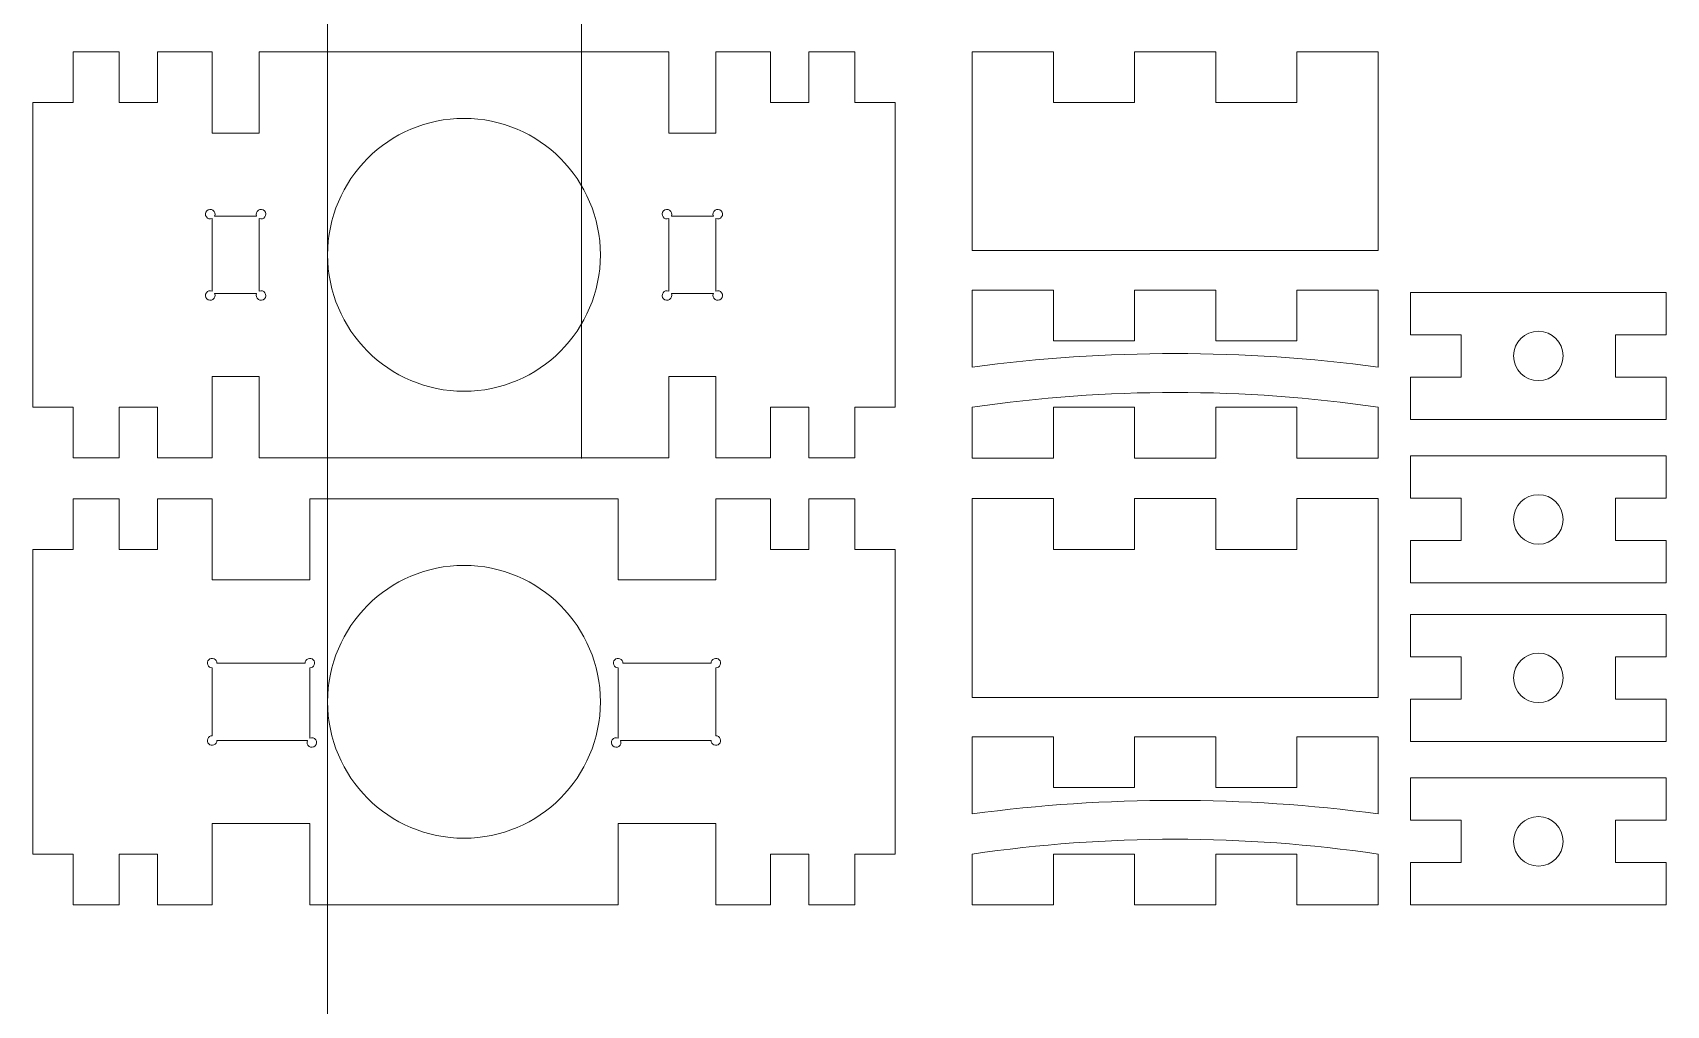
# Model space of a CAD drawing. Header units: millimetres. Extents: x -225 to -1, y -480 to 312.
# Drawn here: x -130.1 to -1.3, y -147.2 to -70.6 of the extents above; entities that cross this region are included whole.
import ezdxf

# ---------------------------------------------------------------- set-up
doc = ezdxf.new("R2010")
doc.units = ezdxf.units.MM
doc.header["$MEASUREMENT"] = 0
doc.layers.add('Ebene 1', color=7, linetype='Continuous')

msp = doc.modelspace()

# ---------------------------------------------------------------- linework, layer by layer
at = {"color": 1, "lineweight": 9}
for points in [[(-95.5388, 133.9706), (-95.5388, 139.9077), (-100.3517, 144.7206), (-106.2888, 144.7206), (-106.2888, 144.7206), (-112.2258, 144.7206), (-117.0388, 139.9077), (-117.0388, 133.9706), (-117.0388, 133.9706), (-117.0388, 128.0336), (-112.2259, 123.2206), (-106.2888, 123.2206), (-106.2888, 123.2206), (-100.3518, 123.2206), (-95.5388, 128.0335), (-95.5388, 133.9705), (-95.5388, 312.0805), (-95.5388, -222.2554), (-95.5388, 133.9706)], [(-95.5388, 57.8662), (-95.5388, 63.8033), (-100.3517, 68.6162), (-106.2888, 68.6162), (-106.2888, 68.6162), (-112.2258, 68.6162), (-117.0388, 63.8033), (-117.0388, 57.8662), (-117.0388, 57.8662), (-117.0388, 51.9292), (-112.2259, 47.1162), (-106.2888, 47.1162), (-106.2888, 47.1162), (-100.3518, 47.1162), (-95.5388, 51.9291), (-95.5388, 57.8661), (-95.5388, 235.9761), (-95.5388, -298.3598), (-95.5388, 57.8662)]]:
    msp.add_open_spline(points, degree=3, knots=[0, 0, 0, 0, 0.2, 0.2, 0.2, 0.2, 0.4, 0.4, 0.4, 0.4, 0.6, 0.6, 0.6, 0.6, 1, 1, 1, 1.0001, 1.0001, 1.0001, 1.0001], dxfattribs=at)
at = {"layer": 'Ebene 1', "color": 1, "lineweight": 9}
for points, knots in [([(-95.366, 98.3124), (-95.366, 104.2495), (-100.1789, 109.0624), (-106.116, 109.0624), (-106.116, 109.0624), (-112.053, 109.0624), (-116.866, 104.2495), (-116.866, 98.3124), (-116.866, 98.3124), (-116.866, 92.3754), (-112.0531, 87.5624), (-106.116, 87.5624), (-106.116, 87.5624), (-100.179, 87.5624), (-95.366, 92.3753), (-95.366, 98.3123), (-95.366, 276.4223), (-95.366, -257.9136), (-95.366, 98.3124)], [0, 0, 0, 0, 0.2, 0.2, 0.2, 0.2, 0.4, 0.4, 0.4, 0.4, 0.6, 0.6, 0.6, 0.6, 1, 1, 1, 1.0001, 1.0001, 1.0001, 1.0001]), ([(-86.8663, 21.2825), (-86.8663, 27.2196), (-91.6792, 32.0325), (-97.6163, 32.0325), (-97.6163, 32.0325), (-103.5533, 32.0325), (-108.3663, 27.2196), (-108.3663, 21.2825), (-108.3663, 21.2825), (-108.3663, 15.3455), (-103.5534, 10.5325), (-97.6163, 10.5325), (-97.6163, 10.5325), (-91.6793, 10.5325), (-86.8663, 15.3454), (-86.8663, 21.2824), (-86.8663, 199.3924), (-86.8663, -334.9435), (-86.8663, 21.2825)], [0, 0, 0, 0, 0.2, 0.2, 0.2, 0.2, 0.4, 0.4, 0.4, 0.4, 0.6, 0.6, 0.6, 0.6, 1, 1, 1, 1.0001, 1.0001, 1.0001, 1.0001]), ([(-106.8661, -14.4954), (-106.8661, -8.5583), (-102.0532, -3.7454), (-96.1161, -3.7454), (-96.1161, -3.7454), (-90.1791, -3.7454), (-85.3661, -8.5583), (-85.3661, -14.4954), (-85.3661, -14.4954), (-85.3661, -20.4324), (-90.179, -25.2454), (-96.1161, -25.2454), (-96.1161, -25.2454), (-102.0531, -25.2454), (-106.8661, -20.4325), (-106.8661, -14.4955), (-106.8661, 163.6145), (-106.8661, -370.7214), (-106.8661, -14.4954)], [0, 0, 0, 0, 0.2, 0.2, 0.2, 0.2, 0.4, 0.4, 0.4, 0.4, 0.6, 0.6, 0.6, 0.6, 1, 1, 1, 1.0001, 1.0001, 1.0001, 1.0001]), ([(-106.8661, -49.718), (-106.8661, -43.7809), (-102.0532, -38.968), (-96.1161, -38.968), (-96.1161, -38.968), (-90.1791, -38.968), (-85.3661, -43.7809), (-85.3661, -49.718), (-85.3661, -49.718), (-85.3661, -55.655), (-90.179, -60.468), (-96.1161, -60.468), (-96.1161, -60.468), (-102.0531, -60.468), (-106.8661, -55.6551), (-106.8661, -49.7181), (-106.8661, 128.3919), (-106.8661, -405.944), (-106.8661, -49.718)], [0, 0, 0, 0, 0.2, 0.2, 0.2, 0.2, 0.4, 0.4, 0.4, 0.4, 0.6, 0.6, 0.6, 0.6, 1, 1, 1, 1.0001, 1.0001, 1.0001, 1.0001]), ([(-106.8661, -88.0853), (-106.8661, -82.1482), (-102.0532, -77.3353), (-96.1161, -77.3353), (-96.1161, -77.3353), (-90.1791, -77.3353), (-85.3661, -82.1482), (-85.3661, -88.0853), (-85.3661, -88.0853), (-85.3661, -94.0223), (-90.179, -98.8353), (-96.1161, -98.8353), (-96.1161, -98.8353), (-102.0531, -98.8353), (-106.8661, -94.0224), (-106.8661, -88.0854), (-106.8661, 90.0246), (-106.8661, -444.3113), (-106.8661, -88.0853)], [0, 0, 0, 0, 0.2, 0.2, 0.2, 0.2, 0.4, 0.4, 0.4, 0.4, 0.6, 0.6, 0.6, 0.6, 1, 1, 1, 1.0001, 1.0001, 1.0001, 1.0001]), ([(-106.8661, -123.3079), (-106.8661, -117.3708), (-102.0532, -112.5579), (-96.1161, -112.5579), (-96.1161, -112.5579), (-90.1791, -112.5579), (-85.3661, -117.3708), (-85.3661, -123.3079), (-85.3661, -123.3079), (-85.3661, -129.2449), (-90.179, -134.0579), (-96.1161, -134.0579), (-96.1161, -134.0579), (-102.0531, -134.0579), (-106.8661, -129.245), (-106.8661, -123.308), (-106.8661, 54.802), (-106.8661, -479.5339), (-106.8661, -123.3079)], [0, 0, 0, 0, 0.2, 0.2, 0.2, 0.2, 0.4, 0.4, 0.4, 0.4, 0.6, 0.6, 0.6, 0.6, 1, 1, 1, 1.0001, 1.0001, 1.0001, 1.0001]), ([(-71.9661, -104.0853), (-71.9661, -104.0853), (-71.9661, -100.0853), (-71.9661, -100.0853), (-71.9661, -100.0853), (-71.9661, -100.0853), (-68.9328, -100.0853), (-68.9328, -100.0853), (-68.9328, -100.0853), (-68.9328, -100.0853), (-68.9328, -104.0853), (-68.9328, -104.0853), (-68.9328, -104.0853), (-68.9328, -104.0853), (-65.2994, -104.0853), (-65.2994, -104.0853), (-65.2994, -104.0853), (-65.2994, -104.0853), (-65.2994, -100.0853), (-65.2994, -100.0853), (-65.2994, -100.0853), (-65.2994, -100.0853), (-62.1161, -100.0853), (-62.1161, -100.0853), (-62.1161, -100.0853), (-62.1161, -100.0853), (-62.1161, -76.0853), (-62.1161, -76.0853), (-62.1161, -76.0853), (-62.1161, -76.0853), (-65.2994, -76.0853), (-65.2994, -76.0853), (-65.2994, -76.0853), (-65.2994, -76.0853), (-65.2994, -72.0853), (-65.2994, -72.0853), (-65.2994, -72.0853), (-65.2994, -72.0853), (-68.9328, -72.0853), (-68.9328, -72.0853), (-68.9328, -72.0853), (-68.9328, -72.0853), (-68.9328, -76.0853), (-68.9328, -76.0853), (-68.9328, -76.0853), (-68.9328, -76.0853), (-71.9661, -76.0853), (-71.9661, -76.0853), (-71.9661, -76.0853), (-71.9661, -76.0853), (-71.9661, -72.0853), (-71.9661, -72.0853), (-71.9661, -72.0853), (-71.9661, -72.0853), (-76.2661, -72.0853), (-76.2661, -72.0853), (-76.2661, -72.0853), (-76.2661, -72.0853), (-76.2661, -78.4853), (-76.2661, -78.4853), (-76.2661, -78.4853), (-76.2661, -78.4853), (-79.9661, -78.4853), (-79.9661, -78.4853), (-79.9661, -78.4853), (-79.9661, -78.4853), (-79.9661, -72.0853), (-79.9661, -72.0853), (-79.9661, -72.0853), (-79.9661, -72.0853), (-112.2661, -72.0853), (-112.2661, -72.0853), (-112.2661, -72.0853), (-112.2661, -72.0853), (-112.2661, -78.4853), (-112.2661, -78.4853), (-112.2661, -78.4853), (-112.2661, -78.4853), (-115.9661, -78.4853), (-115.9661, -78.4853), (-115.9661, -78.4853), (-115.9661, -78.4853), (-115.9661, -72.0853), (-115.9661, -72.0853), (-115.9661, -72.0853), (-115.9661, -72.0853), (-120.2661, -72.0853), (-120.2661, -72.0853), (-120.2661, -72.0853), (-120.2661, -72.0853), (-120.2661, -76.0853), (-120.2661, -76.0853), (-120.2661, -76.0853), (-120.2661, -76.0853), (-123.2994, -76.0853), (-123.2994, -76.0853), (-123.2994, -76.0853), (-123.2994, -76.0853), (-123.2994, -72.0853), (-123.2994, -72.0853), (-123.2994, -72.0853), (-123.2994, -72.0853), (-126.9328, -72.0853), (-126.9328, -72.0853), (-126.9328, -72.0853), (-126.9328, -72.0853), (-126.9328, -76.0853), (-126.9328, -76.0853), (-126.9328, -76.0853), (-126.9328, -76.0853), (-130.1161, -76.0853), (-130.1161, -76.0853), (-130.1161, -76.0853), (-130.1161, -76.0853), (-130.1161, -100.0853), (-130.1161, -100.0853), (-130.1161, -100.0853), (-130.1161, -100.0853), (-126.9328, -100.0853), (-126.9328, -100.0853), (-126.9328, -100.0853), (-126.9328, -100.0853), (-126.9328, -104.0853), (-126.9328, -104.0853), (-126.9328, -104.0853), (-126.9328, -104.0853), (-123.2994, -104.0853), (-123.2994, -104.0853), (-123.2994, -104.0853), (-123.2994, -104.0853), (-123.2994, -100.0853), (-123.2994, -100.0853), (-123.2994, -100.0853), (-123.2994, -100.0853), (-120.2661, -100.0853), (-120.2661, -100.0853), (-120.2661, -100.0853), (-120.2661, -100.0853), (-120.2661, -104.0853), (-120.2661, -104.0853), (-120.2661, -104.0853), (-120.2661, -104.0853), (-115.9661, -104.0853), (-115.9661, -104.0853), (-115.9661, -104.0853), (-115.9661, -104.0853), (-115.9661, -97.6853), (-115.9661, -97.6853), (-115.9661, -97.6853), (-115.9661, -97.6853), (-112.2661, -97.6853), (-112.2661, -97.6853), (-112.2661, -97.6853), (-112.2661, -97.6853), (-112.2661, -104.0853), (-112.2661, -104.0853), (-112.2661, -104.0853), (-112.2661, -104.0853), (-79.9661, -104.0853), (-79.9661, -104.0853), (-79.9661, -104.0853), (-79.9661, -104.0853), (-79.9661, -97.6853), (-79.9661, -97.6853), (-79.9661, -97.6853), (-79.9661, -97.6853), (-76.2661, -97.6853), (-76.2661, -97.6853), (-76.2661, -97.6853), (-76.2661, -97.6853), (-76.2661, -104.0853), (-76.2661, -104.0853), (-76.2661, -104.0853), (-76.2661, -104.0853), (-71.9661, -104.0853), (-71.9661, -104.0853)], [0, 0, 0, 0, 0.02222222, 0.02222222, 0.02222222, 0.02222222, 0.04444444, 0.04444444, 0.04444444, 0.04444444, 0.06666667, 0.06666667, 0.06666667, 0.06666667, 0.08888889, 0.08888889, 0.08888889, 0.08888889, 0.11111111, 0.11111111, 0.11111111, 0.11111111, 0.13333333, 0.13333333, 0.13333333, 0.13333333, 0.15555556, 0.15555556, 0.15555556, 0.15555556, 0.17777778, 0.17777778, 0.17777778, 0.17777778, 0.2, 0.2, 0.2, 0.2, 0.22222222, 0.22222222, 0.22222222, 0.22222222, 0.24444444, 0.24444444, 0.24444444, 0.24444444, 0.26666667, 0.26666667, 0.26666667, 0.26666667, 0.28888889, 0.28888889, 0.28888889, 0.28888889, 0.31111111, 0.31111111, 0.31111111, 0.31111111, 0.33333333, 0.33333333, 0.33333333, 0.33333333, 0.35555556, 0.35555556, 0.35555556, 0.35555556, 0.37777778, 0.37777778, 0.37777778, 0.37777778, 0.4, 0.4, 0.4, 0.4, 0.42222222, 0.42222222, 0.42222222, 0.42222222, 0.44444444, 0.44444444, 0.44444444, 0.44444444, 0.46666667, 0.46666667, 0.46666667, 0.46666667, 0.48888889, 0.48888889, 0.48888889, 0.48888889, 0.51111111, 0.51111111, 0.51111111, 0.51111111, 0.53333333, 0.53333333, 0.53333333, 0.53333333, 0.55555556, 0.55555556, 0.55555556, 0.55555556, 0.57777778, 0.57777778, 0.57777778, 0.57777778, 0.6, 0.6, 0.6, 0.6, 0.62222222, 0.62222222, 0.62222222, 0.62222222, 0.64444444, 0.64444444, 0.64444444, 0.64444444, 0.66666667, 0.66666667, 0.66666667, 0.66666667, 0.68888889, 0.68888889, 0.68888889, 0.68888889, 0.71111111, 0.71111111, 0.71111111, 0.71111111, 0.73333333, 0.73333333, 0.73333333, 0.73333333, 0.75555556, 0.75555556, 0.75555556, 0.75555556, 0.77777778, 0.77777778, 0.77777778, 0.77777778, 0.8, 0.8, 0.8, 0.8, 0.82222222, 0.82222222, 0.82222222, 0.82222222, 0.84444444, 0.84444444, 0.84444444, 0.84444444, 0.86666667, 0.86666667, 0.86666667, 0.86666667, 0.88888889, 0.88888889, 0.88888889, 0.88888889, 0.91111111, 0.91111111, 0.91111111, 0.91111111, 0.93333333, 0.93333333, 0.93333333, 0.93333333, 0.95555556, 0.95555556, 0.95555556, 0.95555556, 1, 1, 1, 1]), ([(-56.0569, -72.0853), (-56.0569, -72.0853), (-56.0569, -87.7551), (-56.0569, -87.7551), (-56.0569, -87.7551), (-56.0569, -87.7551), (-24.0569, -87.7551), (-24.0569, -87.7551), (-24.0569, -87.7551), (-24.0569, -87.7551), (-24.0569, -72.0853), (-24.0569, -72.0853), (-24.0569, -72.0853), (-24.0569, -72.0853), (-30.4569, -72.0853), (-30.4569, -72.0853), (-30.4569, -72.0853), (-30.4569, -72.0853), (-30.4569, -76.0853), (-30.4569, -76.0853), (-30.4569, -76.0853), (-30.4569, -76.0853), (-36.8569, -76.0853), (-36.8569, -76.0853), (-36.8569, -76.0853), (-36.8569, -76.0853), (-36.8569, -72.0853), (-36.8569, -72.0853), (-36.8569, -72.0853), (-36.8569, -72.0853), (-43.2569, -72.0853), (-43.2569, -72.0853), (-43.2569, -72.0853), (-43.2569, -72.0853), (-43.2569, -76.0853), (-43.2569, -76.0853), (-43.2569, -76.0853), (-43.2569, -76.0853), (-49.6569, -76.0853), (-49.6569, -76.0853), (-49.6569, -76.0853), (-49.6569, -76.0853), (-49.6569, -72.0853), (-49.6569, -72.0853), (-49.6569, -72.0853), (-49.6569, -72.0853), (-56.0569, -72.0853), (-56.0569, -72.0853)], [0, 0, 0, 0, 0.07692308, 0.07692308, 0.07692308, 0.07692308, 0.15384615, 0.15384615, 0.15384615, 0.15384615, 0.23076923, 0.23076923, 0.23076923, 0.23076923, 0.30769231, 0.30769231, 0.30769231, 0.30769231, 0.38461538, 0.38461538, 0.38461538, 0.38461538, 0.46153846, 0.46153846, 0.46153846, 0.46153846, 0.53846154, 0.53846154, 0.53846154, 0.53846154, 0.61538462, 0.61538462, 0.61538462, 0.61538462, 0.69230769, 0.69230769, 0.69230769, 0.69230769, 0.76923077, 0.76923077, 0.76923077, 0.76923077, 0.84615385, 0.84615385, 0.84615385, 0.84615385, 1, 1, 1, 1]), ([(-112.2661, -85.229), (-112.1009, -85.3011), (-111.9077, -85.2455), (-111.8061, -85.0966), (-111.8061, -85.0966), (-111.7046, -84.9476), (-111.7233, -84.7475), (-111.8508, -84.62), (-111.8508, -84.62), (-111.9782, -84.4925), (-112.1784, -84.4738), (-112.3273, -84.5753), (-112.3273, -84.5753), (-112.4763, -84.6769), (-112.5319, -84.8701), (-112.4598, -85.0353), (-112.4598, -85.0353), (-112.4598, -85.0353), (-115.7724, -85.0353), (-115.7724, -85.0353), (-115.7724, -85.0353), (-115.7003, -84.8701), (-115.7559, -84.6769), (-115.9048, -84.5753), (-115.9048, -84.5753), (-116.0538, -84.4738), (-116.2539, -84.4925), (-116.3814, -84.62), (-116.3814, -84.62), (-116.5089, -84.7474), (-116.5276, -84.9476), (-116.4261, -85.0965), (-116.4261, -85.0965), (-116.3245, -85.2455), (-116.1313, -85.3011), (-115.9661, -85.229), (-115.9661, -85.229), (-115.9661, -85.229), (-115.9661, -90.9416), (-115.9661, -90.9416), (-115.9661, -90.9416), (-116.1313, -90.8695), (-116.3245, -90.9251), (-116.4261, -91.074), (-116.4261, -91.074), (-116.5276, -91.223), (-116.5089, -91.4231), (-116.3814, -91.5506), (-116.3814, -91.5506), (-116.254, -91.6781), (-116.0538, -91.6968), (-115.9049, -91.5953), (-115.9049, -91.5953), (-115.7559, -91.4937), (-115.7003, -91.3005), (-115.7724, -91.1353), (-115.7724, -91.1353), (-115.7724, -91.1353), (-112.4598, -91.1353), (-112.4598, -91.1353), (-112.4598, -91.1353), (-112.5319, -91.3005), (-112.4763, -91.4937), (-112.3274, -91.5953), (-112.3274, -91.5953), (-112.1784, -91.6968), (-111.9783, -91.6781), (-111.8508, -91.5506), (-111.8508, -91.5506), (-111.7233, -91.4232), (-111.7046, -91.223), (-111.8061, -91.0741), (-111.8061, -91.0741), (-111.9077, -90.9251), (-112.1009, -90.8695), (-112.2661, -90.9416), (-112.2661, -90.9416), (-112.2661, -90.9416), (-112.2661, -85.229), (-112.2661, -85.229)], [0, 0, 0, 0, 0.04761905, 0.04761905, 0.04761905, 0.04761905, 0.0952381, 0.0952381, 0.0952381, 0.0952381, 0.14285714, 0.14285714, 0.14285714, 0.14285714, 0.19047619, 0.19047619, 0.19047619, 0.19047619, 0.23809524, 0.23809524, 0.23809524, 0.23809524, 0.28571429, 0.28571429, 0.28571429, 0.28571429, 0.33333333, 0.33333333, 0.33333333, 0.33333333, 0.38095238, 0.38095238, 0.38095238, 0.38095238, 0.42857143, 0.42857143, 0.42857143, 0.42857143, 0.47619048, 0.47619048, 0.47619048, 0.47619048, 0.52380952, 0.52380952, 0.52380952, 0.52380952, 0.57142857, 0.57142857, 0.57142857, 0.57142857, 0.61904762, 0.61904762, 0.61904762, 0.61904762, 0.66666667, 0.66666667, 0.66666667, 0.66666667, 0.71428571, 0.71428571, 0.71428571, 0.71428571, 0.76190476, 0.76190476, 0.76190476, 0.76190476, 0.80952381, 0.80952381, 0.80952381, 0.80952381, 0.85714286, 0.85714286, 0.85714286, 0.85714286, 0.9047619, 0.9047619, 0.9047619, 0.9047619, 1, 1, 1, 1]), ([(-79.9661, -90.9416), (-80.1313, -90.8695), (-80.3245, -90.9251), (-80.4261, -91.074), (-80.4261, -91.074), (-80.5276, -91.223), (-80.5089, -91.4231), (-80.3814, -91.5506), (-80.3814, -91.5506), (-80.254, -91.6781), (-80.0538, -91.6968), (-79.9049, -91.5953), (-79.9049, -91.5953), (-79.7559, -91.4937), (-79.7003, -91.3005), (-79.7724, -91.1353), (-79.7724, -91.1353), (-79.7724, -91.1353), (-76.4598, -91.1353), (-76.4598, -91.1353), (-76.4598, -91.1353), (-76.5319, -91.3005), (-76.4763, -91.4937), (-76.3274, -91.5953), (-76.3274, -91.5953), (-76.1784, -91.6968), (-75.9783, -91.6781), (-75.8508, -91.5506), (-75.8508, -91.5506), (-75.7233, -91.4232), (-75.7046, -91.223), (-75.8061, -91.0741), (-75.8061, -91.0741), (-75.9077, -90.9251), (-76.1009, -90.8695), (-76.2661, -90.9416), (-76.2661, -90.9416), (-76.2661, -90.9416), (-76.2661, -85.229), (-76.2661, -85.229), (-76.2661, -85.229), (-76.1009, -85.3011), (-75.9077, -85.2455), (-75.8061, -85.0966), (-75.8061, -85.0966), (-75.7046, -84.9476), (-75.7233, -84.7475), (-75.8508, -84.62), (-75.8508, -84.62), (-75.9782, -84.4925), (-76.1784, -84.4738), (-76.3273, -84.5753), (-76.3273, -84.5753), (-76.4763, -84.6769), (-76.5319, -84.8701), (-76.4598, -85.0353), (-76.4598, -85.0353), (-76.4598, -85.0353), (-79.7724, -85.0353), (-79.7724, -85.0353), (-79.7724, -85.0353), (-79.7003, -84.8701), (-79.7559, -84.6769), (-79.9048, -84.5753), (-79.9048, -84.5753), (-80.0538, -84.4738), (-80.2539, -84.4925), (-80.3814, -84.62), (-80.3814, -84.62), (-80.5089, -84.7474), (-80.5276, -84.9476), (-80.4261, -85.0965), (-80.4261, -85.0965), (-80.3245, -85.2455), (-80.1313, -85.3011), (-79.9661, -85.229), (-79.9661, -85.229), (-79.9661, -85.229), (-79.9661, -90.9416), (-79.9661, -90.9416)], [0, 0, 0, 0, 0.04761905, 0.04761905, 0.04761905, 0.04761905, 0.0952381, 0.0952381, 0.0952381, 0.0952381, 0.14285714, 0.14285714, 0.14285714, 0.14285714, 0.19047619, 0.19047619, 0.19047619, 0.19047619, 0.23809524, 0.23809524, 0.23809524, 0.23809524, 0.28571429, 0.28571429, 0.28571429, 0.28571429, 0.33333333, 0.33333333, 0.33333333, 0.33333333, 0.38095238, 0.38095238, 0.38095238, 0.38095238, 0.42857143, 0.42857143, 0.42857143, 0.42857143, 0.47619048, 0.47619048, 0.47619048, 0.47619048, 0.52380952, 0.52380952, 0.52380952, 0.52380952, 0.57142857, 0.57142857, 0.57142857, 0.57142857, 0.61904762, 0.61904762, 0.61904762, 0.61904762, 0.66666667, 0.66666667, 0.66666667, 0.66666667, 0.71428571, 0.71428571, 0.71428571, 0.71428571, 0.76190476, 0.76190476, 0.76190476, 0.76190476, 0.80952381, 0.80952381, 0.80952381, 0.80952381, 0.85714286, 0.85714286, 0.85714286, 0.85714286, 0.9047619, 0.9047619, 0.9047619, 0.9047619, 1, 1, 1, 1]), ([(-24.0569, -96.9352), (-24.0569, -96.9352), (-24.0569, -90.8638), (-24.0569, -90.8638), (-24.0569, -90.8638), (-24.0569, -90.8638), (-30.4569, -90.8638), (-30.4569, -90.8638), (-30.4569, -90.8638), (-30.4569, -90.8638), (-30.4569, -94.8638), (-30.4569, -94.8638), (-30.4569, -94.8638), (-30.4569, -94.8638), (-36.8569, -94.8638), (-36.8569, -94.8638), (-36.8569, -94.8638), (-36.8569, -94.8638), (-36.8569, -90.8638), (-36.8569, -90.8638), (-36.8569, -90.8638), (-36.8569, -90.8638), (-43.2569, -90.8638), (-43.2569, -90.8638), (-43.2569, -90.8638), (-43.2569, -90.8638), (-43.2569, -94.8638), (-43.2569, -94.8638), (-43.2569, -94.8638), (-43.2569, -94.8638), (-49.6569, -94.8638), (-49.6569, -94.8638), (-49.6569, -94.8638), (-49.6569, -94.8638), (-49.6569, -90.8638), (-49.6569, -90.8638), (-49.6569, -90.8638), (-49.6569, -90.8638), (-56.0569, -90.8638), (-56.0569, -90.8638), (-56.0569, -90.8638), (-56.0569, -90.8638), (-56.0569, -96.9352), (-56.0569, -96.9352), (-56.0569, -96.9352), (-45.4371, -95.5066), (-34.6766, -95.5064), (-24.0569, -96.9352)], [0, 0, 0, 0, 0.07692308, 0.07692308, 0.07692308, 0.07692308, 0.15384615, 0.15384615, 0.15384615, 0.15384615, 0.23076923, 0.23076923, 0.23076923, 0.23076923, 0.30769231, 0.30769231, 0.30769231, 0.30769231, 0.38461538, 0.38461538, 0.38461538, 0.38461538, 0.46153846, 0.46153846, 0.46153846, 0.46153846, 0.53846154, 0.53846154, 0.53846154, 0.53846154, 0.61538462, 0.61538462, 0.61538462, 0.61538462, 0.69230769, 0.69230769, 0.69230769, 0.69230769, 0.76923077, 0.76923077, 0.76923077, 0.76923077, 0.84615385, 0.84615385, 0.84615385, 0.84615385, 1, 1, 1, 1]), ([(-21.511, -94.3832), (-21.511, -94.3832), (-17.511, -94.3832), (-17.511, -94.3832), (-17.511, -94.3832), (-17.511, -94.3832), (-17.511, -97.7166), (-17.511, -97.7166), (-17.511, -97.7166), (-17.511, -97.7166), (-21.511, -97.7166), (-21.511, -97.7166), (-21.511, -97.7166), (-21.511, -97.7166), (-21.511, -101.0499), (-21.511, -101.0499), (-21.511, -101.0499), (-21.511, -101.0499), (-1.3412, -101.0499), (-1.3412, -101.0499), (-1.3412, -101.0499), (-1.3412, -101.0499), (-1.3412, -97.7166), (-1.3412, -97.7166), (-1.3412, -97.7166), (-1.3412, -97.7166), (-5.3412, -97.7166), (-5.3412, -97.7166), (-5.3412, -97.7166), (-5.3412, -97.7166), (-5.3412, -94.3832), (-5.3412, -94.3832), (-5.3412, -94.3832), (-5.3412, -94.3832), (-1.3412, -94.3832), (-1.3412, -94.3832), (-1.3412, -94.3832), (-1.3412, -94.3832), (-1.3412, -91.0499), (-1.3412, -91.0499), (-1.3412, -91.0499), (-1.3412, -91.0499), (-21.511, -91.0499), (-21.511, -91.0499), (-21.511, -91.0499), (-21.511, -91.0499), (-21.511, -94.3832), (-21.511, -94.3832)], [0, 0, 0, 0, 0.07692308, 0.07692308, 0.07692308, 0.07692308, 0.15384615, 0.15384615, 0.15384615, 0.15384615, 0.23076923, 0.23076923, 0.23076923, 0.23076923, 0.30769231, 0.30769231, 0.30769231, 0.30769231, 0.38461538, 0.38461538, 0.38461538, 0.38461538, 0.46153846, 0.46153846, 0.46153846, 0.46153846, 0.53846154, 0.53846154, 0.53846154, 0.53846154, 0.61538462, 0.61538462, 0.61538462, 0.61538462, 0.69230769, 0.69230769, 0.69230769, 0.69230769, 0.76923077, 0.76923077, 0.76923077, 0.76923077, 0.84615385, 0.84615385, 0.84615385, 0.84615385, 1, 1, 1, 1]), ([(-11.4261, -94.0999), (-10.3491, -94.0999), (-9.4761, -94.9729), (-9.4761, -96.0499), (-9.4761, -96.0499), (-9.4761, -97.1269), (-10.3491, -97.9999), (-11.4261, -97.9999), (-11.4261, -97.9999), (-12.503, -97.9999), (-13.3761, -97.1269), (-13.3761, -96.0499), (-13.3761, -96.0499), (-13.3761, -94.973), (-12.5031, -94.0999), (-11.4261, -94.0999)], [0, 0, 0, 0, 0.2, 0.2, 0.2, 0.2, 0.4, 0.4, 0.4, 0.4, 0.6, 0.6, 0.6, 0.6, 1, 1, 1, 1]), ([(-30.4569, -100.1), (-30.4569, -100.1), (-30.4569, -104.1), (-30.4569, -104.1), (-30.4569, -104.1), (-30.4569, -104.1), (-24.0569, -104.1), (-24.0569, -104.1), (-24.0569, -104.1), (-24.0569, -104.1), (-24.0569, -100.1), (-24.0569, -100.1), (-24.0569, -100.1), (-34.6655, -98.5402), (-45.4482, -98.5405), (-56.0569, -100.1), (-56.0569, -100.1), (-56.0569, -100.1), (-56.0569, -104.1), (-56.0569, -104.1), (-56.0569, -104.1), (-56.0569, -104.1), (-49.6569, -104.1), (-49.6569, -104.1), (-49.6569, -104.1), (-49.6569, -104.1), (-49.6569, -100.1), (-49.6569, -100.1), (-49.6569, -100.1), (-49.6569, -100.1), (-43.2569, -100.1), (-43.2569, -100.1), (-43.2569, -100.1), (-43.2569, -100.1), (-43.2569, -104.1), (-43.2569, -104.1), (-43.2569, -104.1), (-43.2569, -104.1), (-36.8569, -104.1), (-36.8569, -104.1), (-36.8569, -104.1), (-36.8569, -104.1), (-36.8569, -100.1), (-36.8569, -100.1), (-36.8569, -100.1), (-36.8569, -100.1), (-30.4569, -100.1), (-30.4569, -100.1)], [0, 0, 0, 0, 0.07692308, 0.07692308, 0.07692308, 0.07692308, 0.15384615, 0.15384615, 0.15384615, 0.15384615, 0.23076923, 0.23076923, 0.23076923, 0.23076923, 0.30769231, 0.30769231, 0.30769231, 0.30769231, 0.38461538, 0.38461538, 0.38461538, 0.38461538, 0.46153846, 0.46153846, 0.46153846, 0.46153846, 0.53846154, 0.53846154, 0.53846154, 0.53846154, 0.61538462, 0.61538462, 0.61538462, 0.61538462, 0.69230769, 0.69230769, 0.69230769, 0.69230769, 0.76923077, 0.76923077, 0.76923077, 0.76923077, 0.84615385, 0.84615385, 0.84615385, 0.84615385, 1, 1, 1, 1]), ([(-21.511, -107.2683), (-21.511, -107.2683), (-17.511, -107.2683), (-17.511, -107.2683), (-17.511, -107.2683), (-17.511, -107.2683), (-17.511, -110.6017), (-17.511, -110.6017), (-17.511, -110.6017), (-17.511, -110.6017), (-21.511, -110.6017), (-21.511, -110.6017), (-21.511, -110.6017), (-21.511, -110.6017), (-21.511, -113.935), (-21.511, -113.935), (-21.511, -113.935), (-21.511, -113.935), (-1.3412, -113.935), (-1.3412, -113.935), (-1.3412, -113.935), (-1.3412, -113.935), (-1.3412, -110.6017), (-1.3412, -110.6017), (-1.3412, -110.6017), (-1.3412, -110.6017), (-5.3412, -110.6017), (-5.3412, -110.6017), (-5.3412, -110.6017), (-5.3412, -110.6017), (-5.3412, -107.2683), (-5.3412, -107.2683), (-5.3412, -107.2683), (-5.3412, -107.2683), (-1.3412, -107.2683), (-1.3412, -107.2683), (-1.3412, -107.2683), (-1.3412, -107.2683), (-1.3412, -103.935), (-1.3412, -103.935), (-1.3412, -103.935), (-1.3412, -103.935), (-21.511, -103.935), (-21.511, -103.935), (-21.511, -103.935), (-21.511, -103.935), (-21.511, -107.2683), (-21.511, -107.2683)], [0, 0, 0, 0, 0.07692308, 0.07692308, 0.07692308, 0.07692308, 0.15384615, 0.15384615, 0.15384615, 0.15384615, 0.23076923, 0.23076923, 0.23076923, 0.23076923, 0.30769231, 0.30769231, 0.30769231, 0.30769231, 0.38461538, 0.38461538, 0.38461538, 0.38461538, 0.46153846, 0.46153846, 0.46153846, 0.46153846, 0.53846154, 0.53846154, 0.53846154, 0.53846154, 0.61538462, 0.61538462, 0.61538462, 0.61538462, 0.69230769, 0.69230769, 0.69230769, 0.69230769, 0.76923077, 0.76923077, 0.76923077, 0.76923077, 0.84615385, 0.84615385, 0.84615385, 0.84615385, 1, 1, 1, 1]), ([(-130.1161, -135.3079), (-130.1161, -135.3079), (-126.9328, -135.3079), (-126.9328, -135.3079), (-126.9328, -135.3079), (-126.9328, -135.3079), (-126.9328, -139.3079), (-126.9328, -139.3079), (-126.9328, -139.3079), (-126.9328, -139.3079), (-123.2994, -139.3079), (-123.2994, -139.3079), (-123.2994, -139.3079), (-123.2994, -139.3079), (-123.2994, -135.3079), (-123.2994, -135.3079), (-123.2994, -135.3079), (-123.2994, -135.3079), (-120.2661, -135.3079), (-120.2661, -135.3079), (-120.2661, -135.3079), (-120.2661, -135.3079), (-120.2661, -139.3079), (-120.2661, -139.3079), (-120.2661, -139.3079), (-120.2661, -139.3079), (-115.9661, -139.3079), (-115.9661, -139.3079), (-115.9661, -139.3079), (-115.9661, -139.3079), (-115.9661, -132.9079), (-115.9661, -132.9079), (-115.9661, -132.9079), (-115.9661, -132.9079), (-108.2661, -132.9079), (-108.2661, -132.9079), (-108.2661, -132.9079), (-108.2661, -132.9079), (-108.2661, -139.3079), (-108.2661, -139.3079), (-108.2661, -139.3079), (-108.2661, -139.3079), (-83.9661, -139.3079), (-83.9661, -139.3079), (-83.9661, -139.3079), (-83.9661, -139.3079), (-83.9661, -132.9079), (-83.9661, -132.9079), (-83.9661, -132.9079), (-83.9661, -132.9079), (-76.2661, -132.9079), (-76.2661, -132.9079), (-76.2661, -132.9079), (-76.2661, -132.9079), (-76.2661, -139.3079), (-76.2661, -139.3079), (-76.2661, -139.3079), (-76.2661, -139.3079), (-71.9661, -139.3079), (-71.9661, -139.3079), (-71.9661, -139.3079), (-71.9661, -139.3079), (-71.9661, -135.3079), (-71.9661, -135.3079), (-71.9661, -135.3079), (-71.9661, -135.3079), (-68.9328, -135.3079), (-68.9328, -135.3079), (-68.9328, -135.3079), (-68.9328, -135.3079), (-68.9328, -139.3079), (-68.9328, -139.3079), (-68.9328, -139.3079), (-68.9328, -139.3079), (-65.2994, -139.3079), (-65.2994, -139.3079), (-65.2994, -139.3079), (-65.2994, -139.3079), (-65.2994, -135.3079), (-65.2994, -135.3079), (-65.2994, -135.3079), (-65.2994, -135.3079), (-62.1161, -135.3079), (-62.1161, -135.3079), (-62.1161, -135.3079), (-62.1161, -135.3079), (-62.1161, -111.3079), (-62.1161, -111.3079), (-62.1161, -111.3079), (-62.1161, -111.3079), (-65.2994, -111.3079), (-65.2994, -111.3079), (-65.2994, -111.3079), (-65.2994, -111.3079), (-65.2994, -107.3079), (-65.2994, -107.3079), (-65.2994, -107.3079), (-65.2994, -107.3079), (-68.9328, -107.3079), (-68.9328, -107.3079), (-68.9328, -107.3079), (-68.9328, -107.3079), (-68.9328, -111.3079), (-68.9328, -111.3079), (-68.9328, -111.3079), (-68.9328, -111.3079), (-71.9661, -111.3079), (-71.9661, -111.3079), (-71.9661, -111.3079), (-71.9661, -111.3079), (-71.9661, -107.3079), (-71.9661, -107.3079), (-71.9661, -107.3079), (-71.9661, -107.3079), (-76.2661, -107.3079), (-76.2661, -107.3079), (-76.2661, -107.3079), (-76.2661, -107.3079), (-76.2661, -113.7079), (-76.2661, -113.7079), (-76.2661, -113.7079), (-76.2661, -113.7079), (-83.9661, -113.7079), (-83.9661, -113.7079), (-83.9661, -113.7079), (-83.9661, -113.7079), (-83.9661, -107.3079), (-83.9661, -107.3079), (-83.9661, -107.3079), (-83.9661, -107.3079), (-108.2661, -107.3079), (-108.2661, -107.3079), (-108.2661, -107.3079), (-108.2661, -107.3079), (-108.2661, -113.7079), (-108.2661, -113.7079), (-108.2661, -113.7079), (-108.2661, -113.7079), (-115.9661, -113.7079), (-115.9661, -113.7079), (-115.9661, -113.7079), (-115.9661, -113.7079), (-115.9661, -107.3079), (-115.9661, -107.3079), (-115.9661, -107.3079), (-115.9661, -107.3079), (-120.2661, -107.3079), (-120.2661, -107.3079), (-120.2661, -107.3079), (-120.2661, -107.3079), (-120.2661, -111.3079), (-120.2661, -111.3079), (-120.2661, -111.3079), (-120.2661, -111.3079), (-123.2994, -111.3079), (-123.2994, -111.3079), (-123.2994, -111.3079), (-123.2994, -111.3079), (-123.2994, -107.3079), (-123.2994, -107.3079), (-123.2994, -107.3079), (-123.2994, -107.3079), (-126.9328, -107.3079), (-126.9328, -107.3079), (-126.9328, -107.3079), (-126.9328, -107.3079), (-126.9328, -111.3079), (-126.9328, -111.3079), (-126.9328, -111.3079), (-126.9328, -111.3079), (-130.1161, -111.3079), (-130.1161, -111.3079), (-130.1161, -111.3079), (-130.1161, -111.3079), (-130.1161, -135.3079), (-130.1161, -135.3079)], [0, 0, 0, 0, 0.02222222, 0.02222222, 0.02222222, 0.02222222, 0.04444444, 0.04444444, 0.04444444, 0.04444444, 0.06666667, 0.06666667, 0.06666667, 0.06666667, 0.08888889, 0.08888889, 0.08888889, 0.08888889, 0.11111111, 0.11111111, 0.11111111, 0.11111111, 0.13333333, 0.13333333, 0.13333333, 0.13333333, 0.15555556, 0.15555556, 0.15555556, 0.15555556, 0.17777778, 0.17777778, 0.17777778, 0.17777778, 0.2, 0.2, 0.2, 0.2, 0.22222222, 0.22222222, 0.22222222, 0.22222222, 0.24444444, 0.24444444, 0.24444444, 0.24444444, 0.26666667, 0.26666667, 0.26666667, 0.26666667, 0.28888889, 0.28888889, 0.28888889, 0.28888889, 0.31111111, 0.31111111, 0.31111111, 0.31111111, 0.33333333, 0.33333333, 0.33333333, 0.33333333, 0.35555556, 0.35555556, 0.35555556, 0.35555556, 0.37777778, 0.37777778, 0.37777778, 0.37777778, 0.4, 0.4, 0.4, 0.4, 0.42222222, 0.42222222, 0.42222222, 0.42222222, 0.44444444, 0.44444444, 0.44444444, 0.44444444, 0.46666667, 0.46666667, 0.46666667, 0.46666667, 0.48888889, 0.48888889, 0.48888889, 0.48888889, 0.51111111, 0.51111111, 0.51111111, 0.51111111, 0.53333333, 0.53333333, 0.53333333, 0.53333333, 0.55555556, 0.55555556, 0.55555556, 0.55555556, 0.57777778, 0.57777778, 0.57777778, 0.57777778, 0.6, 0.6, 0.6, 0.6, 0.62222222, 0.62222222, 0.62222222, 0.62222222, 0.64444444, 0.64444444, 0.64444444, 0.64444444, 0.66666667, 0.66666667, 0.66666667, 0.66666667, 0.68888889, 0.68888889, 0.68888889, 0.68888889, 0.71111111, 0.71111111, 0.71111111, 0.71111111, 0.73333333, 0.73333333, 0.73333333, 0.73333333, 0.75555556, 0.75555556, 0.75555556, 0.75555556, 0.77777778, 0.77777778, 0.77777778, 0.77777778, 0.8, 0.8, 0.8, 0.8, 0.82222222, 0.82222222, 0.82222222, 0.82222222, 0.84444444, 0.84444444, 0.84444444, 0.84444444, 0.86666667, 0.86666667, 0.86666667, 0.86666667, 0.88888889, 0.88888889, 0.88888889, 0.88888889, 0.91111111, 0.91111111, 0.91111111, 0.91111111, 0.93333333, 0.93333333, 0.93333333, 0.93333333, 0.95555556, 0.95555556, 0.95555556, 0.95555556, 1, 1, 1, 1]), ([(-56.0569, -107.2932), (-56.0569, -107.2932), (-56.0569, -122.963), (-56.0569, -122.963), (-56.0569, -122.963), (-56.0569, -122.963), (-24.0569, -122.963), (-24.0569, -122.963), (-24.0569, -122.963), (-24.0569, -122.963), (-24.0569, -107.2932), (-24.0569, -107.2932), (-24.0569, -107.2932), (-24.0569, -107.2932), (-30.4569, -107.2932), (-30.4569, -107.2932), (-30.4569, -107.2932), (-30.4569, -107.2932), (-30.4569, -111.2932), (-30.4569, -111.2932), (-30.4569, -111.2932), (-30.4569, -111.2932), (-36.8569, -111.2932), (-36.8569, -111.2932), (-36.8569, -111.2932), (-36.8569, -111.2932), (-36.8569, -107.2932), (-36.8569, -107.2932), (-36.8569, -107.2932), (-36.8569, -107.2932), (-43.2569, -107.2932), (-43.2569, -107.2932), (-43.2569, -107.2932), (-43.2569, -107.2932), (-43.2569, -111.2932), (-43.2569, -111.2932), (-43.2569, -111.2932), (-43.2569, -111.2932), (-49.6569, -111.2932), (-49.6569, -111.2932), (-49.6569, -111.2932), (-49.6569, -111.2932), (-49.6569, -107.2932), (-49.6569, -107.2932), (-49.6569, -107.2932), (-49.6569, -107.2932), (-56.0569, -107.2932), (-56.0569, -107.2932)], [0, 0, 0, 0, 0.07692308, 0.07692308, 0.07692308, 0.07692308, 0.15384615, 0.15384615, 0.15384615, 0.15384615, 0.23076923, 0.23076923, 0.23076923, 0.23076923, 0.30769231, 0.30769231, 0.30769231, 0.30769231, 0.38461538, 0.38461538, 0.38461538, 0.38461538, 0.46153846, 0.46153846, 0.46153846, 0.46153846, 0.53846154, 0.53846154, 0.53846154, 0.53846154, 0.61538462, 0.61538462, 0.61538462, 0.61538462, 0.69230769, 0.69230769, 0.69230769, 0.69230769, 0.76923077, 0.76923077, 0.76923077, 0.76923077, 0.84615385, 0.84615385, 0.84615385, 0.84615385, 1, 1, 1, 1]), ([(-11.4261, -106.985), (-10.3491, -106.985), (-9.4761, -107.858), (-9.4761, -108.935), (-9.4761, -108.935), (-9.4761, -110.012), (-10.3491, -110.885), (-11.4261, -110.885), (-11.4261, -110.885), (-12.503, -110.885), (-13.3761, -110.012), (-13.3761, -108.935), (-13.3761, -108.935), (-13.3761, -107.8581), (-12.5031, -106.985), (-11.4261, -106.985)], [0, 0, 0, 0, 0.2, 0.2, 0.2, 0.2, 0.4, 0.4, 0.4, 0.4, 0.6, 0.6, 0.6, 0.6, 1, 1, 1, 1]), ([(-21.511, -119.7561), (-21.511, -119.7561), (-17.511, -119.7561), (-17.511, -119.7561), (-17.511, -119.7561), (-17.511, -119.7561), (-17.511, -123.0895), (-17.511, -123.0895), (-17.511, -123.0895), (-17.511, -123.0895), (-21.511, -123.0895), (-21.511, -123.0895), (-21.511, -123.0895), (-21.511, -123.0895), (-21.511, -126.4228), (-21.511, -126.4228), (-21.511, -126.4228), (-21.511, -126.4228), (-1.3412, -126.4228), (-1.3412, -126.4228), (-1.3412, -126.4228), (-1.3412, -126.4228), (-1.3412, -123.0895), (-1.3412, -123.0895), (-1.3412, -123.0895), (-1.3412, -123.0895), (-5.3412, -123.0895), (-5.3412, -123.0895), (-5.3412, -123.0895), (-5.3412, -123.0895), (-5.3412, -119.7561), (-5.3412, -119.7561), (-5.3412, -119.7561), (-5.3412, -119.7561), (-1.3412, -119.7561), (-1.3412, -119.7561), (-1.3412, -119.7561), (-1.3412, -119.7561), (-1.3412, -116.4228), (-1.3412, -116.4228), (-1.3412, -116.4228), (-1.3412, -116.4228), (-21.511, -116.4228), (-21.511, -116.4228), (-21.511, -116.4228), (-21.511, -116.4228), (-21.511, -119.7561), (-21.511, -119.7561)], [0, 0, 0, 0, 0.07692308, 0.07692308, 0.07692308, 0.07692308, 0.15384615, 0.15384615, 0.15384615, 0.15384615, 0.23076923, 0.23076923, 0.23076923, 0.23076923, 0.30769231, 0.30769231, 0.30769231, 0.30769231, 0.38461538, 0.38461538, 0.38461538, 0.38461538, 0.46153846, 0.46153846, 0.46153846, 0.46153846, 0.53846154, 0.53846154, 0.53846154, 0.53846154, 0.61538462, 0.61538462, 0.61538462, 0.61538462, 0.69230769, 0.69230769, 0.69230769, 0.69230769, 0.76923077, 0.76923077, 0.76923077, 0.76923077, 0.84615385, 0.84615385, 0.84615385, 0.84615385, 1, 1, 1, 1]), ([(-11.4261, -119.4728), (-10.3491, -119.4728), (-9.4761, -120.3458), (-9.4761, -121.4228), (-9.4761, -121.4228), (-9.4761, -122.4998), (-10.3491, -123.3728), (-11.4261, -123.3728), (-11.4261, -123.3728), (-12.503, -123.3728), (-13.3761, -122.4998), (-13.3761, -121.4228), (-13.3761, -121.4228), (-13.3761, -120.3459), (-12.5031, -119.4728), (-11.4261, -119.4728)], [0, 0, 0, 0, 0.2, 0.2, 0.2, 0.2, 0.4, 0.4, 0.4, 0.4, 0.6, 0.6, 0.6, 0.6, 1, 1, 1, 1]), ([(-115.9661, -125.9829), (-116.1179, -125.9828), (-116.2548, -126.0741), (-116.3129, -126.2143), (-116.3129, -126.2143), (-116.3711, -126.3545), (-116.3391, -126.5159), (-116.2318, -126.6233), (-116.2318, -126.6233), (-116.1246, -126.7307), (-115.9632, -126.7629), (-115.823, -126.7049), (-115.823, -126.7049), (-115.6827, -126.6469), (-115.5912, -126.5097), (-115.5911, -126.3579), (-115.5911, -126.3579), (-115.5911, -126.3579), (-108.4598, -126.3579), (-108.4598, -126.3579), (-108.4598, -126.3579), (-108.5319, -126.5231), (-108.4763, -126.7163), (-108.3274, -126.8179), (-108.3274, -126.8179), (-108.1784, -126.9194), (-107.9783, -126.9007), (-107.8508, -126.7732), (-107.8508, -126.7732), (-107.7233, -126.6458), (-107.7046, -126.4456), (-107.8061, -126.2967), (-107.8061, -126.2967), (-107.9077, -126.1477), (-108.1009, -126.0921), (-108.2661, -126.1642), (-108.2661, -126.1642), (-108.2661, -126.1642), (-108.2661, -120.6329), (-108.2661, -120.6329), (-108.2661, -120.6329), (-108.1143, -120.633), (-107.9774, -120.5417), (-107.9193, -120.4015), (-107.9193, -120.4015), (-107.8611, -120.2613), (-107.8931, -120.0999), (-108.0004, -119.9925), (-108.0004, -119.9925), (-108.1076, -119.8851), (-108.269, -119.8529), (-108.4092, -119.9109), (-108.4092, -119.9109), (-108.5495, -119.9689), (-108.641, -120.1061), (-108.6411, -120.2579), (-108.6411, -120.2579), (-108.6411, -120.2579), (-115.5911, -120.2579), (-115.5911, -120.2579), (-115.5911, -120.2579), (-115.591, -120.1061), (-115.6823, -119.9692), (-115.8225, -119.9111), (-115.8225, -119.9111), (-115.9627, -119.8529), (-116.1241, -119.8849), (-116.2315, -119.9922), (-116.2315, -119.9922), (-116.3389, -120.0994), (-116.3711, -120.2608), (-116.3131, -120.401), (-116.3131, -120.401), (-116.2551, -120.5413), (-116.1179, -120.6328), (-115.9661, -120.6329), (-115.9661, -120.6329), (-115.9661, -120.6329), (-115.9661, -125.9829), (-115.9661, -125.9829)], [0, 0, 0, 0, 0.04761905, 0.04761905, 0.04761905, 0.04761905, 0.0952381, 0.0952381, 0.0952381, 0.0952381, 0.14285714, 0.14285714, 0.14285714, 0.14285714, 0.19047619, 0.19047619, 0.19047619, 0.19047619, 0.23809524, 0.23809524, 0.23809524, 0.23809524, 0.28571429, 0.28571429, 0.28571429, 0.28571429, 0.33333333, 0.33333333, 0.33333333, 0.33333333, 0.38095238, 0.38095238, 0.38095238, 0.38095238, 0.42857143, 0.42857143, 0.42857143, 0.42857143, 0.47619048, 0.47619048, 0.47619048, 0.47619048, 0.52380952, 0.52380952, 0.52380952, 0.52380952, 0.57142857, 0.57142857, 0.57142857, 0.57142857, 0.61904762, 0.61904762, 0.61904762, 0.61904762, 0.66666667, 0.66666667, 0.66666667, 0.66666667, 0.71428571, 0.71428571, 0.71428571, 0.71428571, 0.76190476, 0.76190476, 0.76190476, 0.76190476, 0.80952381, 0.80952381, 0.80952381, 0.80952381, 0.85714286, 0.85714286, 0.85714286, 0.85714286, 0.9047619, 0.9047619, 0.9047619, 0.9047619, 1, 1, 1, 1]), ([(-76.6411, -126.3579), (-76.6412, -126.5097), (-76.5499, -126.6466), (-76.4097, -126.7047), (-76.4097, -126.7047), (-76.2695, -126.7629), (-76.1081, -126.7309), (-76.0007, -126.6236), (-76.0007, -126.6236), (-75.8933, -126.5164), (-75.8611, -126.355), (-75.9191, -126.2148), (-75.9191, -126.2148), (-75.9771, -126.0745), (-76.1143, -125.983), (-76.2661, -125.9829), (-76.2661, -125.9829), (-76.2661, -125.9829), (-76.2661, -120.6329), (-76.2661, -120.6329), (-76.2661, -120.6329), (-76.1143, -120.633), (-75.9774, -120.5417), (-75.9193, -120.4015), (-75.9193, -120.4015), (-75.8611, -120.2613), (-75.8931, -120.0999), (-76.0004, -119.9925), (-76.0004, -119.9925), (-76.1076, -119.8851), (-76.269, -119.8529), (-76.4092, -119.9109), (-76.4092, -119.9109), (-76.5495, -119.9689), (-76.641, -120.1061), (-76.6411, -120.2579), (-76.6411, -120.2579), (-76.6411, -120.2579), (-83.5911, -120.2579), (-83.5911, -120.2579), (-83.5911, -120.2579), (-83.591, -120.1061), (-83.6823, -119.9692), (-83.8225, -119.9111), (-83.8225, -119.9111), (-83.9627, -119.8529), (-84.1241, -119.8849), (-84.2315, -119.9922), (-84.2315, -119.9922), (-84.3389, -120.0994), (-84.3711, -120.2608), (-84.3131, -120.401), (-84.3131, -120.401), (-84.2551, -120.5413), (-84.1179, -120.6328), (-83.9661, -120.6329), (-83.9661, -120.6329), (-83.9661, -120.6329), (-83.9661, -126.1642), (-83.9661, -126.1642), (-83.9661, -126.1642), (-84.1313, -126.0921), (-84.3245, -126.1477), (-84.4261, -126.2966), (-84.4261, -126.2966), (-84.5276, -126.4456), (-84.5089, -126.6457), (-84.3814, -126.7732), (-84.3814, -126.7732), (-84.254, -126.9007), (-84.0538, -126.9194), (-83.9049, -126.8179), (-83.9049, -126.8179), (-83.7559, -126.7163), (-83.7003, -126.5231), (-83.7724, -126.3579), (-83.7724, -126.3579), (-83.7724, -126.3579), (-76.6411, -126.3579), (-76.6411, -126.3579)], [0, 0, 0, 0, 0.04761905, 0.04761905, 0.04761905, 0.04761905, 0.0952381, 0.0952381, 0.0952381, 0.0952381, 0.14285714, 0.14285714, 0.14285714, 0.14285714, 0.19047619, 0.19047619, 0.19047619, 0.19047619, 0.23809524, 0.23809524, 0.23809524, 0.23809524, 0.28571429, 0.28571429, 0.28571429, 0.28571429, 0.33333333, 0.33333333, 0.33333333, 0.33333333, 0.38095238, 0.38095238, 0.38095238, 0.38095238, 0.42857143, 0.42857143, 0.42857143, 0.42857143, 0.47619048, 0.47619048, 0.47619048, 0.47619048, 0.52380952, 0.52380952, 0.52380952, 0.52380952, 0.57142857, 0.57142857, 0.57142857, 0.57142857, 0.61904762, 0.61904762, 0.61904762, 0.61904762, 0.66666667, 0.66666667, 0.66666667, 0.66666667, 0.71428571, 0.71428571, 0.71428571, 0.71428571, 0.76190476, 0.76190476, 0.76190476, 0.76190476, 0.80952381, 0.80952381, 0.80952381, 0.80952381, 0.85714286, 0.85714286, 0.85714286, 0.85714286, 0.9047619, 0.9047619, 0.9047619, 0.9047619, 1, 1, 1, 1]), ([(-24.0569, -132.1431), (-24.0569, -132.1431), (-24.0569, -126.0717), (-24.0569, -126.0717), (-24.0569, -126.0717), (-24.0569, -126.0717), (-30.4569, -126.0717), (-30.4569, -126.0717), (-30.4569, -126.0717), (-30.4569, -126.0717), (-30.4569, -130.0717), (-30.4569, -130.0717), (-30.4569, -130.0717), (-30.4569, -130.0717), (-36.8569, -130.0717), (-36.8569, -130.0717), (-36.8569, -130.0717), (-36.8569, -130.0717), (-36.8569, -126.0717), (-36.8569, -126.0717), (-36.8569, -126.0717), (-36.8569, -126.0717), (-43.2569, -126.0717), (-43.2569, -126.0717), (-43.2569, -126.0717), (-43.2569, -126.0717), (-43.2569, -130.0717), (-43.2569, -130.0717), (-43.2569, -130.0717), (-43.2569, -130.0717), (-49.6569, -130.0717), (-49.6569, -130.0717), (-49.6569, -130.0717), (-49.6569, -130.0717), (-49.6569, -126.0717), (-49.6569, -126.0717), (-49.6569, -126.0717), (-49.6569, -126.0717), (-56.0569, -126.0717), (-56.0569, -126.0717), (-56.0569, -126.0717), (-56.0569, -126.0717), (-56.0569, -132.1431), (-56.0569, -132.1431), (-56.0569, -132.1431), (-45.4371, -130.7145), (-34.6766, -130.7143), (-24.0569, -132.1431)], [0, 0, 0, 0, 0.07692308, 0.07692308, 0.07692308, 0.07692308, 0.15384615, 0.15384615, 0.15384615, 0.15384615, 0.23076923, 0.23076923, 0.23076923, 0.23076923, 0.30769231, 0.30769231, 0.30769231, 0.30769231, 0.38461538, 0.38461538, 0.38461538, 0.38461538, 0.46153846, 0.46153846, 0.46153846, 0.46153846, 0.53846154, 0.53846154, 0.53846154, 0.53846154, 0.61538462, 0.61538462, 0.61538462, 0.61538462, 0.69230769, 0.69230769, 0.69230769, 0.69230769, 0.76923077, 0.76923077, 0.76923077, 0.76923077, 0.84615385, 0.84615385, 0.84615385, 0.84615385, 1, 1, 1, 1]), ([(-21.511, -132.6412), (-21.511, -132.6412), (-17.511, -132.6412), (-17.511, -132.6412), (-17.511, -132.6412), (-17.511, -132.6412), (-17.511, -135.9746), (-17.511, -135.9746), (-17.511, -135.9746), (-17.511, -135.9746), (-21.511, -135.9746), (-21.511, -135.9746), (-21.511, -135.9746), (-21.511, -135.9746), (-21.511, -139.3079), (-21.511, -139.3079), (-21.511, -139.3079), (-21.511, -139.3079), (-1.3412, -139.3079), (-1.3412, -139.3079), (-1.3412, -139.3079), (-1.3412, -139.3079), (-1.3412, -135.9746), (-1.3412, -135.9746), (-1.3412, -135.9746), (-1.3412, -135.9746), (-5.3412, -135.9746), (-5.3412, -135.9746), (-5.3412, -135.9746), (-5.3412, -135.9746), (-5.3412, -132.6412), (-5.3412, -132.6412), (-5.3412, -132.6412), (-5.3412, -132.6412), (-1.3412, -132.6412), (-1.3412, -132.6412), (-1.3412, -132.6412), (-1.3412, -132.6412), (-1.3412, -129.3079), (-1.3412, -129.3079), (-1.3412, -129.3079), (-1.3412, -129.3079), (-21.511, -129.3079), (-21.511, -129.3079), (-21.511, -129.3079), (-21.511, -129.3079), (-21.511, -132.6412), (-21.511, -132.6412)], [0, 0, 0, 0, 0.07692308, 0.07692308, 0.07692308, 0.07692308, 0.15384615, 0.15384615, 0.15384615, 0.15384615, 0.23076923, 0.23076923, 0.23076923, 0.23076923, 0.30769231, 0.30769231, 0.30769231, 0.30769231, 0.38461538, 0.38461538, 0.38461538, 0.38461538, 0.46153846, 0.46153846, 0.46153846, 0.46153846, 0.53846154, 0.53846154, 0.53846154, 0.53846154, 0.61538462, 0.61538462, 0.61538462, 0.61538462, 0.69230769, 0.69230769, 0.69230769, 0.69230769, 0.76923077, 0.76923077, 0.76923077, 0.76923077, 0.84615385, 0.84615385, 0.84615385, 0.84615385, 1, 1, 1, 1]), ([(-11.4261, -132.3579), (-10.3491, -132.3579), (-9.4761, -133.2309), (-9.4761, -134.3079), (-9.4761, -134.3079), (-9.4761, -135.3849), (-10.3491, -136.2579), (-11.4261, -136.2579), (-11.4261, -136.2579), (-12.503, -136.2579), (-13.3761, -135.3849), (-13.3761, -134.3079), (-13.3761, -134.3079), (-13.3761, -133.231), (-12.5031, -132.3579), (-11.4261, -132.3579)], [0, 0, 0, 0, 0.2, 0.2, 0.2, 0.2, 0.4, 0.4, 0.4, 0.4, 0.6, 0.6, 0.6, 0.6, 1, 1, 1, 1]), ([(-30.4569, -135.3079), (-30.4569, -135.3079), (-30.4569, -139.3079), (-30.4569, -139.3079), (-30.4569, -139.3079), (-30.4569, -139.3079), (-24.0569, -139.3079), (-24.0569, -139.3079), (-24.0569, -139.3079), (-24.0569, -139.3079), (-24.0569, -135.3079), (-24.0569, -135.3079), (-24.0569, -135.3079), (-34.6655, -133.7481), (-45.4482, -133.7484), (-56.0569, -135.3079), (-56.0569, -135.3079), (-56.0569, -135.3079), (-56.0569, -139.3079), (-56.0569, -139.3079), (-56.0569, -139.3079), (-56.0569, -139.3079), (-49.6569, -139.3079), (-49.6569, -139.3079), (-49.6569, -139.3079), (-49.6569, -139.3079), (-49.6569, -135.3079), (-49.6569, -135.3079), (-49.6569, -135.3079), (-49.6569, -135.3079), (-43.2569, -135.3079), (-43.2569, -135.3079), (-43.2569, -135.3079), (-43.2569, -135.3079), (-43.2569, -139.3079), (-43.2569, -139.3079), (-43.2569, -139.3079), (-43.2569, -139.3079), (-36.8569, -139.3079), (-36.8569, -139.3079), (-36.8569, -139.3079), (-36.8569, -139.3079), (-36.8569, -135.3079), (-36.8569, -135.3079), (-36.8569, -135.3079), (-36.8569, -135.3079), (-30.4569, -135.3079), (-30.4569, -135.3079)], [0, 0, 0, 0, 0.07692308, 0.07692308, 0.07692308, 0.07692308, 0.15384615, 0.15384615, 0.15384615, 0.15384615, 0.23076923, 0.23076923, 0.23076923, 0.23076923, 0.30769231, 0.30769231, 0.30769231, 0.30769231, 0.38461538, 0.38461538, 0.38461538, 0.38461538, 0.46153846, 0.46153846, 0.46153846, 0.46153846, 0.53846154, 0.53846154, 0.53846154, 0.53846154, 0.61538462, 0.61538462, 0.61538462, 0.61538462, 0.69230769, 0.69230769, 0.69230769, 0.69230769, 0.76923077, 0.76923077, 0.76923077, 0.76923077, 0.84615385, 0.84615385, 0.84615385, 0.84615385, 1, 1, 1, 1])]:
    msp.add_open_spline(points, degree=3, knots=knots, dxfattribs=at)

doc.saveas('drawing.dxf')
